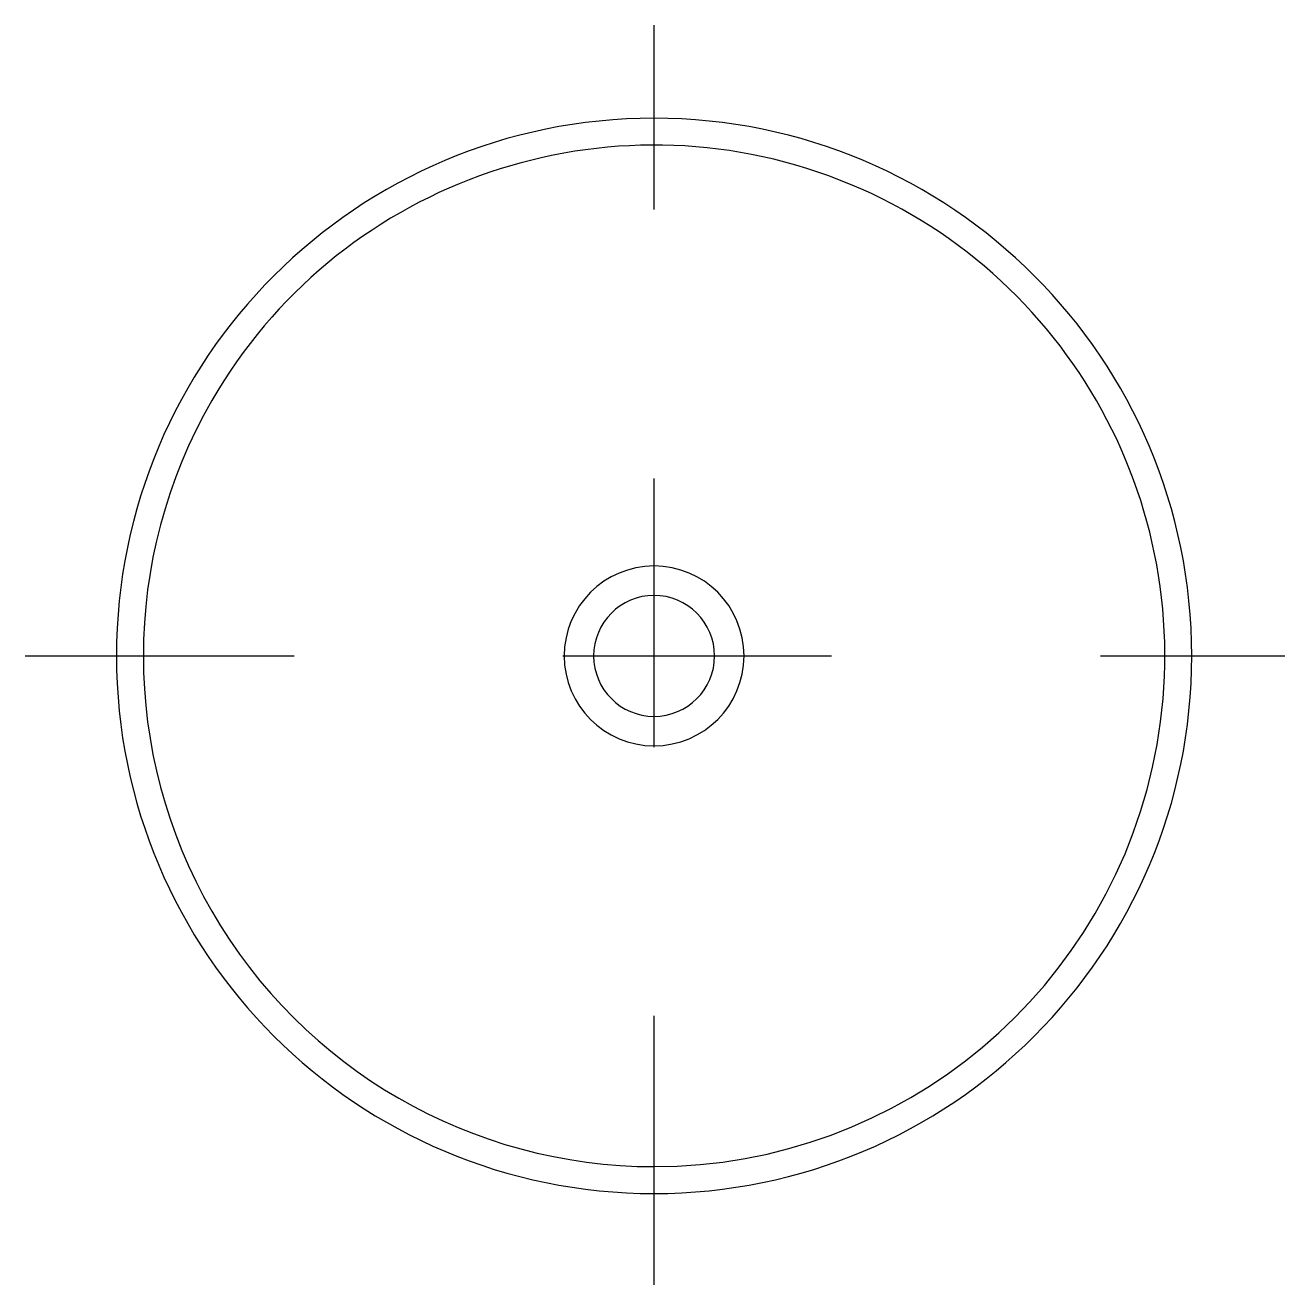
# Model space of a CAD drawing. Extents: x -404.565 to -404.096, y 413.253 to 413.722.
import ezdxf

# ---------------------------------------------------------------- set-up
doc = ezdxf.new("R2010")
doc.units = 0
doc.header["$LTSCALE"] = 0.2
doc.header["$MEASUREMENT"] = 0
doc.linetypes.add('AXES', pattern=[0.54, 0.3, -0.08, 0.08, -0.08])
doc.layers.get('0').update_dxf_attribs({"linetype": 'CONTINUOUS'})
doc.layers.add('DECA_EIXOS', color=5, linetype='AXES')

msp = doc.modelspace()

# ---------------------------------------------------------------- linework, layer by layer
at = {"linetype": 'CONTINUOUS'}
for points in [[(-404.3307, 413.68716, 1), (-404.3307, 413.28716)], [(-404.3307, 413.28716, 1), (-404.3307, 413.68716)], [(-404.3307, 413.52061, 1), (-404.3307, 413.45371)], [(-404.3307, 413.45371, 1), (-404.3307, 413.52061)], [(-404.3307, 413.50966, 1), (-404.3307, 413.46466)], [(-404.3307, 413.46466, 1), (-404.3307, 413.50966)]]:
    msp.add_lwpolyline(points, format="xyb", dxfattribs=at)
msp.add_lwpolyline([(-404.3307, 413.29716, 1.732051), (-404.49524, 413.58216, 0.57735)], format="xyb", close=True, dxfattribs=at)
at = {"layer": 'DECA_EIXOS'}
for points in [[(-404.3307, 413.2532), (-404.3307, 413.72178)], [(-404.56465, 413.48716), (-404.09608, 413.48716)]]:
    msp.add_lwpolyline(points, dxfattribs=at)

doc.saveas('drawing.dxf')
